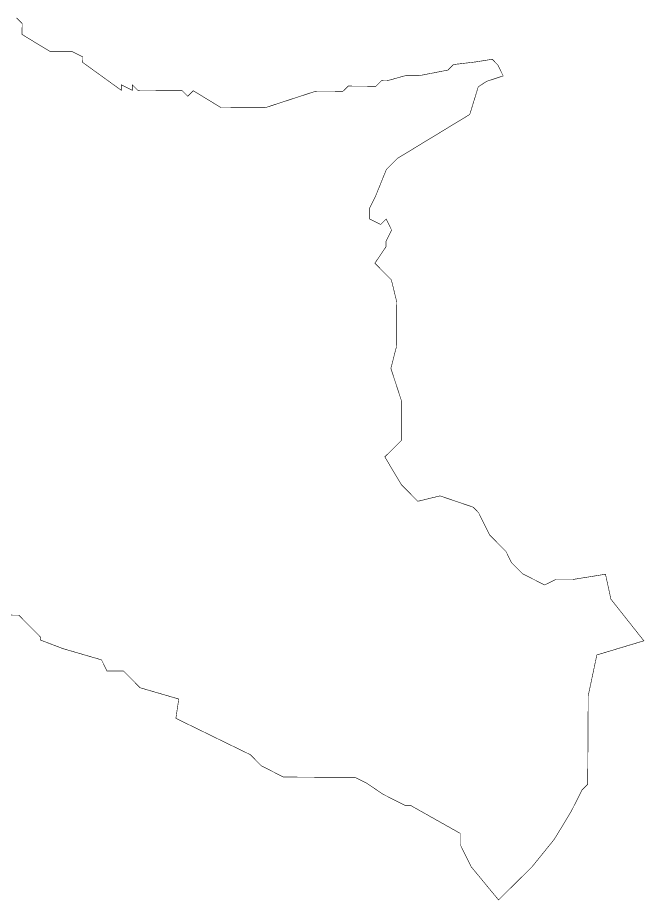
# Model space of a CAD drawing. Header units: metres. Extents: x 310954 to 315626, y 1906312 to 1910743.
# Drawn here: x 313436 to 315626, y 1906312 to 1909398 of the extents above; entities that cross this region are included whole.
import ezdxf

# ---------------------------------------------------------------- set-up
doc = ezdxf.new("R2010")
doc.units = ezdxf.units.M

msp = doc.modelspace()

# ---------------------------------------------------------------- linework, layer by layer
at = {"color": 6, "const_width": 2, "flags": 128}
msp.add_lwpolyline([(313432.2, 1909397), (313451.3, 1909377.8), (313451.1, 1909339.1), (313547.4, 1909280.6), (313624.7, 1909280.1), (313663.3, 1909260.6), (313663.2, 1909241.3), (313798, 1909143.8), (313798.1, 1909163.1), (313836.6, 1909143.6), (313836.7, 1909162.9), (313856, 1909143.5), (314010.6, 1909142.6), (314029.9, 1909123.1), (314049.3, 1909142.4), (314145.7, 1909083.9), (314300.4, 1909083), (314474.7, 1909140), (314571.4, 1909139.5), (314590.8, 1909158.7), (314687.5, 1909158.1), (314707, 1909177.3), (314726.3, 1909177.2), (314794, 1909196.2), (314842.4, 1909195.9), (314939.2, 1909214.7), (314958.6, 1909234), (315036, 1909243.2), (315094.1, 1909252.5), (315113.3, 1909233), (315132.4, 1909194.3), (315074.3, 1909175.2), (315045.2, 1909156.1), (315015.6, 1909059.6), (314763.4, 1908906.3), (314724.5, 1908867.9), (314685.3, 1908771.4), (314665.8, 1908732.9), (314665.5, 1908694.2), (314704.1, 1908674.6), (314723.5, 1908693.8), (314742.6, 1908655.1), (314723.1, 1908616.5), (314723, 1908597.2), (314684, 1908539.4), (314741.6, 1908481.1), (314760.6, 1908403.6), (314759.7, 1908249), (314739.9, 1908171.7), (314777.9, 1908055.5), (314777.2, 1907920.2), (314718.8, 1907862.4), (314776.3, 1907765.5), (314834, 1907707.1), (314911.4, 1907726), (315027.2, 1907686.7), (315046.4, 1907667.3), (315084.7, 1907589.7), (315142.3, 1907531.4), (315161.4, 1907492.6), (315199.9, 1907453.7), (315277.1, 1907414.6), (315315.8, 1907433.7), (315375.8, 1907433.7), (315489.9, 1907452.1), (315508.8, 1907364.9), (315623.9, 1907219.3), (315459.7, 1907169.9), (315429.5, 1907027), (315427.7, 1906717.7), (315408.3, 1906698.4), (315369.2, 1906621.3), (315310.7, 1906525), (315232.8, 1906428.7), (315116.1, 1906313.4), (315020.1, 1906429.9), (314981.9, 1906507.5), (314982.1, 1906546.1), (314808.6, 1906643.8), (314789.3, 1906643.9), (314712.2, 1906683), (314654.4, 1906722.1), (314615.8, 1906741.6), (314364.4, 1906743), (314287.4, 1906782.1), (314248.9, 1906821), (313988.6, 1906948.2), (313998.6, 1907015.8), (313863.5, 1907055.2), (313805.9, 1907113.5), (313747.9, 1907113.9), (313728.7, 1907152.7), (313593.6, 1907192.1), (313516.4, 1907221.5), (313516.5, 1907231.2), (313439.6, 1907309), (313381.6, 1907309.3)], dxfattribs=at)

doc.saveas('drawing.dxf')
